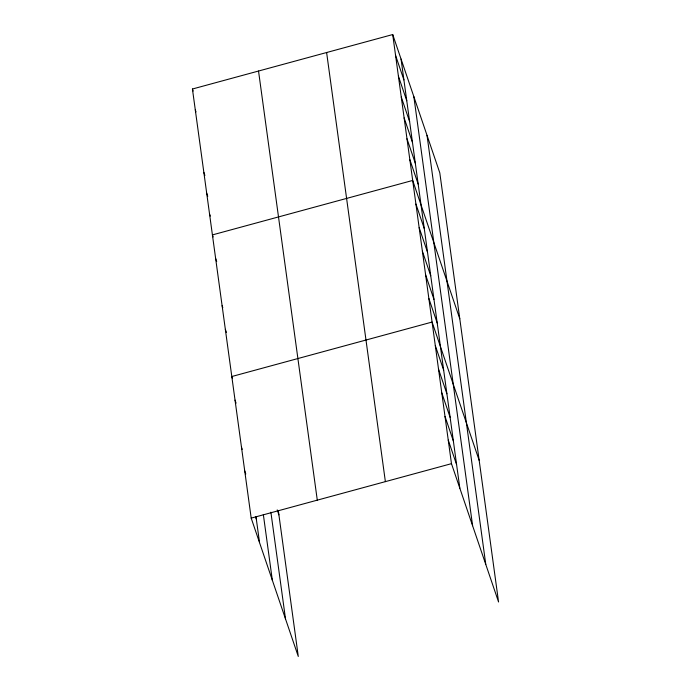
<?xml version="1.0" encoding="UTF-8"?>
<svg xmlns="http://www.w3.org/2000/svg" width="691" height="691" viewBox="0 0 691 691"><rect width="100%" height="100%" fill="white"/><g stroke="black" fill="none" stroke-linecap="round" stroke-linejoin="round"><path stroke-width="1.04" d="M278.335 510.735L298.287 656.45L251.196 518.12L192.435 89.009L392.713 34.55L439.804 172.88L498.565 601.991L451.473 463.661L392.713 34.55M251.196 518.12L451.473 463.661M395.563 55.392L403.915 79.914M398.422 76.235L406.766 100.756M401.272 97.077L409.625 121.599M404.131 117.919L412.475 142.441M406.982 138.761L415.334 163.283M409.832 159.604L418.185 184.126M459.783 318.776L412.691 180.446L212.413 234.905L213.113 236.953M415.922 204.052L424.274 228.574M419.152 227.65L427.504 252.172M422.382 251.248L430.735 275.778M425.621 274.854L433.965 299.376M428.852 298.452L437.196 322.973M479.174 460.379L432.082 322.058L231.805 376.517L232.504 378.556M435.313 345.655L443.665 370.177M438.543 369.253L446.896 393.784M441.782 392.859L450.126 417.381M445.013 416.457L453.356 440.979M448.243 440.063L456.587 464.585M192.435 89.009L193.135 91.057M195.285 109.852L195.985 111.899M203.854 172.379L204.899 175.445M206.704 193.221L207.749 196.287M209.563 214.063L210.254 216.11M215.644 258.512L216.689 261.578M222.113 305.716L222.804 307.754M225.344 329.313L226.389 332.38M277.212 509.898L278.896 514.847M235.035 400.115L236.08 403.181M241.505 447.319L242.195 449.366M244.735 470.917L245.78 473.983M255.618 516.998L256.318 519.045M427.021 135.324L485.782 564.435M413.849 96.628L472.609 525.739M401.056 59.072L459.826 488.183M326.618 52.525L385.379 481.636M258.529 71.043L317.29 500.154M270.889 512.178L285.504 618.894M263.34 514.527L272.332 580.198M256.033 516.989L259.548 542.642"/></g></svg>
